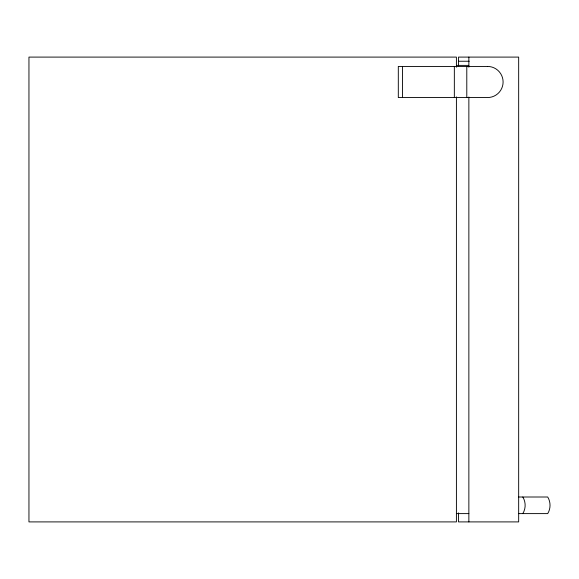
<?xml version="1.0" encoding="UTF-8"?>
<svg xmlns="http://www.w3.org/2000/svg" width="579" height="579" viewBox="0 0 579 579"><rect width="100%" height="100%" fill="white"/><g stroke="black" fill="none" stroke-linecap="round" stroke-linejoin="round"><path stroke-width="0.87" d="M458.488 61.244L469.229 61.244M456.411 65.391L468.86 65.391M518.668 497.006L547.712 497.006C550.803 501.979 550.803 508.637 547.712 513.609L518.668 513.609M456.411 513.609L468.86 513.609M468.86 57.097L468.86 67.2M468.86 97.019L468.86 521.903M466.79 66.433L466.79 97.554M458.488 65.753L458.488 57.097L518.668 57.097L518.668 521.903L458.488 521.903L458.488 512.871M456.411 67.2L456.411 57.097L28.95 57.097L28.95 521.903L456.411 521.903L456.411 96.881M454.341 66.433L454.341 97.554M402.463 66.433L402.463 97.554M522.815 497.006A15.922 15.922 0 0 1 522.815 513.609M487.54 66.433L398.309 66.433L398.309 97.554L487.54 97.554A15.561 15.561 0 0 0 503.1 81.994A15.561 15.561 0 0 0 487.54 66.433"/></g></svg>
